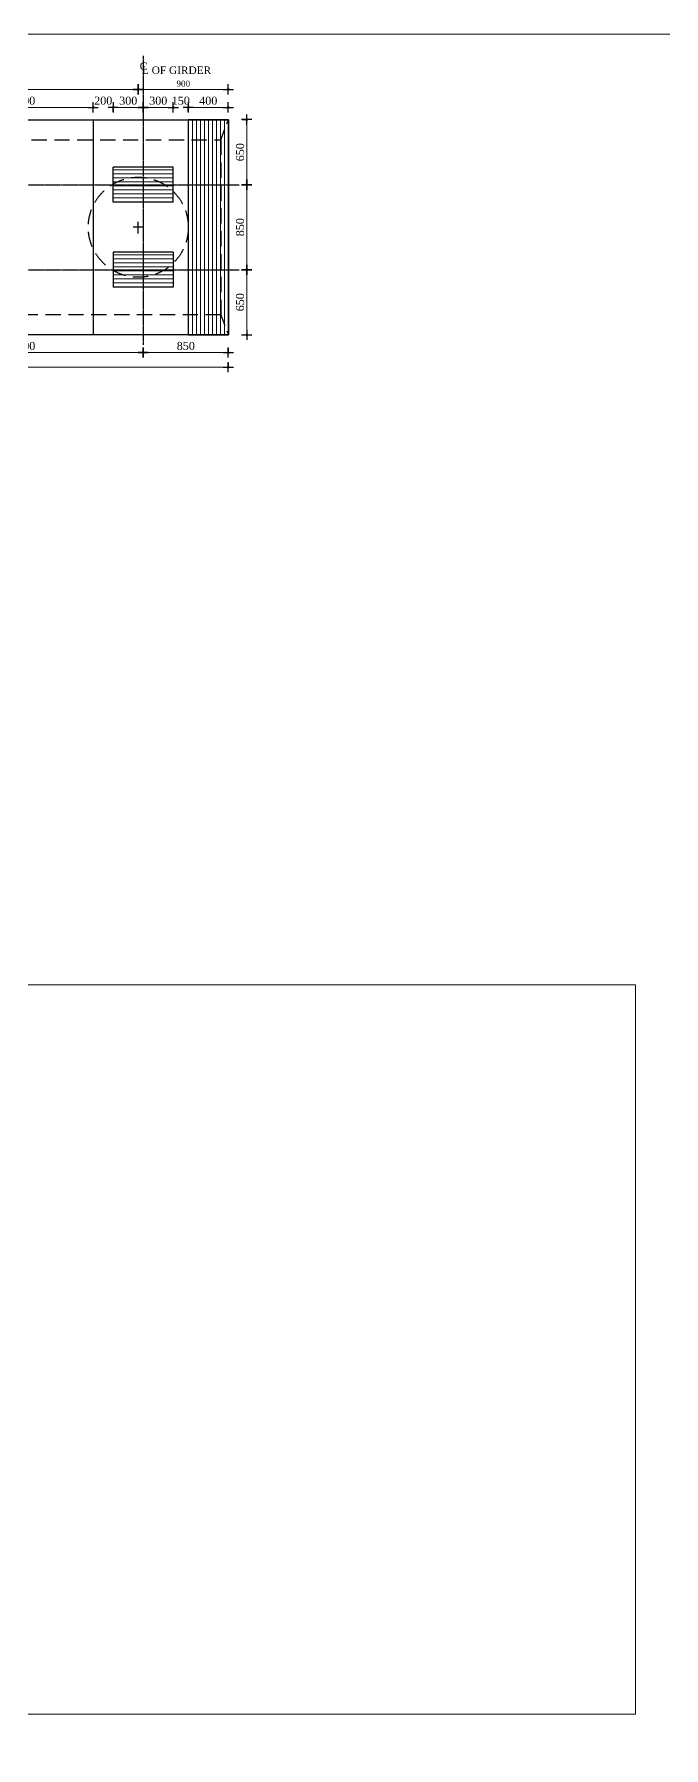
# Model space of a CAD drawing. Header units: millimetres. Extents: x -29779 to 80452, y -13100 to 39577.
# Drawn here: x 63448 to 69740, y 14175 to 31300 of the extents above; entities that cross this region are included whole.
import ezdxf

# ---------------------------------------------------------------- set-up
doc = ezdxf.new("R2010")
doc.units = ezdxf.units.MM
doc.header["$LTSCALE"] = 3
doc.linetypes.add('CENTER', pattern=[50.8, 31.75, -6.35, 6.35, -6.35])
doc.linetypes.add('DASHED', pattern=[19.05, 12.7, -6.35])
for name, color, linetype in [('Center Line', 34, 'Continuous'), ('dim', 4, 'Continuous'), ('Text', 7, 'Continuous')]:
    doc.layers.add(name, color=color, linetype=linetype)
for name, color, linetype, lineweight in [('Dimision', 4, 'Continuous', 13), ('hatch', 253, 'Continuous', 13), ('Pire Line', 11, 'Continuous', 30)]:
    doc.layers.add(name, color=color, linetype=linetype, lineweight=lineweight)
doc.styles.get("Standard").update_dxf_attribs({"font": 'times.ttf'})
doc.dimstyles.new('Copy of ISO-90', dxfattribs={"dimtxt": 90, "dimasz": 0.7, "dimexe": 1, "dimexo": 60, "dimgap": 75, "dimtad": 1, "dimdec": 0, "dimlfac": -1, "dimzin": 1, "dimdsep": 46, "dimtxsty": 'Standard', "dimblk": 'DIM', "dimcen": 60, "dimclrd": 256, "dimclre": 256, "dimclrt": 256, "dimadec": 0, "dimazin": 0, "dimtfac": 1, "dimtdec": 0, "dimtix": 1, "dimtofl": 0, "dimtmove": 0, "dimatfit": 3, "dimldrblk": 'DOT', "dimfxl": 60, "dimfxlon": 1, "dimtolj": 1, "dimlwd": -1, "dimarcsym": 0})

# ---------------------------------------------------------------- blocks, each defined once
blk = doc.blocks.new('DIM')
at = {"layer": 'dim'}
for p, q in [((-101, 0), (101, 0)), ((0, -101), (0, 101))]:
    blk.add_line(p, q, dxfattribs=at)
at = {"layer": 'dim', "const_width": 25.4}
blk.add_lwpolyline([(-13, 0, 1), (13, 0, 1)], format="xyb", close=True, dxfattribs=at)
blk = doc.blocks.new('*D155')
at = {"layer": 'Defpoints', "color": 0, "linetype": 'Continuous', "ltscale": 0.1, "transparency": 16777216}
for p in [(64538, 28229), (65388, 28229), (65388, 28119)]:
    blk.add_point(p, dxfattribs=at)
at = {"layer": 'Dimision', "linetype": 'Continuous', "lineweight": -2, "ltscale": 0.1, "transparency": 16777216}
for p, q in [((64538, 28164), (64538, 28118)), ((65388, 28164), (65388, 28118))]:
    blk.add_line(p, q, dxfattribs=at)
at = {"layer": 'Dimision', "linetype": 'Continuous', "ltscale": 0.1, "transparency": 16777216}
blk.add_line((64539, 28119), (65388, 28119), dxfattribs=at)
at = {"layer": 'Dimision', "linetype": 'Continuous', "ltscale": 0.1, "transparency": 16777216, "xscale": 0.5, "yscale": 0.5, "zscale": 0.5, "rotation": 180}
blk.add_blockref('DIM', (64538, 28119), dxfattribs=at)
at = {"layer": 'Dimision', "linetype": 'Continuous', "ltscale": 0.1, "transparency": 16777216, "xscale": 0.5, "yscale": 0.5, "zscale": 0.5}
blk.add_blockref('DIM', (65388, 28119), dxfattribs=at)
at = {"layer": 'Dimision', "linetype": 'Continuous', "ltscale": 0.1, "transparency": 16777216, "insert": (64963, 28185), "char_height": 80, "attachment_point": 5}
blk.add_mtext('\\A1;850', dxfattribs=at)
blk = doc.blocks.new('_Dot')
at = {"color": 0, "linetype": 'ByBlock', "lineweight": -2}
blk.add_line((-0.5, 0), (-1, 0), dxfattribs=at)
at = {"color": 0, "linetype": 'ByBlock', "const_width": 0.5}
blk.add_lwpolyline([(-0.25, 0, 1), (0.25, 0, 1)], format="xyb", close=True, dxfattribs=at)
blk = doc.blocks.new('*D156')
at = {"layer": 'Defpoints', "color": 0, "linetype": 'Continuous', "ltscale": 0.1, "transparency": 16777216}
for p in [(56488, 28190), (65388, 28190), (65388, 27973)]:
    blk.add_point(p, dxfattribs=at)
at = {"layer": 'Dimision', "linetype": 'Continuous', "lineweight": -2, "ltscale": 0.1, "transparency": 16777216}
for p, q in [((56488, 28018), (56488, 27972)), ((65388, 28018), (65388, 27972))]:
    blk.add_line(p, q, dxfattribs=at)
at = {"layer": 'Dimision', "linetype": 'Continuous', "ltscale": 0.1, "transparency": 16777216}
blk.add_line((56489, 27973), (65388, 27973), dxfattribs=at)
at = {"layer": 'Dimision', "linetype": 'Continuous', "ltscale": 0.1, "transparency": 16777216, "xscale": 0.5, "yscale": 0.5, "zscale": 0.5, "rotation": 180}
blk.add_blockref('DIM', (56488, 27973), dxfattribs=at)
at = {"layer": 'Dimision', "linetype": 'Continuous', "ltscale": 0.1, "transparency": 16777216, "xscale": 0.5, "yscale": 0.5, "zscale": 0.5}
blk.add_blockref('DIM', (65388, 27973), dxfattribs=at)
at = {"layer": 'Dimision', "linetype": 'Continuous', "ltscale": 0.1, "transparency": 16777216, "insert": (60938, 28039), "char_height": 80, "attachment_point": 5}
blk.add_mtext('\\A1;8900', dxfattribs=at)
blk = doc.blocks.new('*D157')
at = {"layer": 'Defpoints', "color": 0, "linetype": 'Continuous', "ltscale": 0.1, "transparency": 16777216}
for p in [(65538, 29797), (65572, 29797), (65532, 28947)]:
    blk.add_point(p, dxfattribs=at)
at = {"layer": 'Dimision', "linetype": 'Continuous', "lineweight": -2, "ltscale": 0.1, "transparency": 16777216}
for p, q in [((65572, 29797), (65573, 29797)), ((65572, 28947), (65573, 28947))]:
    blk.add_line(p, q, dxfattribs=at)
at = {"layer": 'Dimision', "linetype": 'Continuous', "ltscale": 0.1, "transparency": 16777216}
blk.add_line((65572, 28947), (65572, 29796), dxfattribs=at)
at = {"layer": 'Dimision', "linetype": 'Continuous', "ltscale": 0.1, "transparency": 16777216, "xscale": 0.5, "yscale": 0.5, "zscale": 0.5}
for p, rotation in [((65572, 29797), 90), ((65572, 28947), 270)]:
    blk.add_blockref('DIM', p, dxfattribs=dict(at, rotation=rotation))
at = {"layer": 'Dimision', "linetype": 'Continuous', "ltscale": 0.1, "transparency": 16777216, "insert": (65506, 29372), "char_height": 80, "attachment_point": 5, "rotation": 90}
blk.add_mtext('\\A1;850', dxfattribs=at)
blk = doc.blocks.new('*D159')
at = {"layer": 'Defpoints', "color": 0, "linetype": 'Continuous', "ltscale": 0.1, "transparency": 16777216}
for p in [(64488, 30750), (65388, 30463), (64488, 29424)]:
    blk.add_point(p, dxfattribs=at)
at = {"layer": 'Dimision', "linetype": 'Continuous', "lineweight": -2, "ltscale": 0.1, "transparency": 16777216}
for p, q in [((64488, 30705), (64488, 30751)), ((65388, 30705), (65388, 30751))]:
    blk.add_line(p, q, dxfattribs=at)
at = {"layer": 'Dimision', "linetype": 'Continuous', "ltscale": 0.1, "transparency": 16777216}
blk.add_line((65388, 30750), (64489, 30750), dxfattribs=at)
at = {"layer": 'Dimision', "linetype": 'Continuous', "ltscale": 0.1, "transparency": 16777216, "xscale": 0.5, "yscale": 0.5, "zscale": 0.5, "rotation": 180}
blk.add_blockref('DIM', (64488, 30750), dxfattribs=at)
at = {"layer": 'Dimision', "linetype": 'Continuous', "ltscale": 0.1, "transparency": 16777216, "xscale": 0.5, "yscale": 0.5, "zscale": 0.5}
blk.add_blockref('DIM', (65388, 30750), dxfattribs=at)
at = {"layer": 'Dimision', "linetype": 'Continuous', "ltscale": 0.1, "transparency": 16777216, "insert": (64938, 30806), "char_height": 60, "attachment_point": 5}
blk.add_mtext('\\A1;900', dxfattribs=at)
blk = doc.blocks.new('*D161')
at = {"layer": 'Defpoints', "color": 0, "linetype": 'Continuous', "ltscale": 0.1, "transparency": 16777216}
for p in [(65388, 30447), (65572, 30447), (65532, 29797)]:
    blk.add_point(p, dxfattribs=at)
at = {"layer": 'Dimision', "linetype": 'Continuous', "lineweight": -2, "ltscale": 0.1, "transparency": 16777216}
for p, q in [((65527, 30447), (65573, 30447)), ((65572, 29797), (65573, 29797))]:
    blk.add_line(p, q, dxfattribs=at)
at = {"layer": 'Dimision', "linetype": 'Continuous', "ltscale": 0.1, "transparency": 16777216}
blk.add_line((65572, 29797), (65572, 30446), dxfattribs=at)
at = {"layer": 'Dimision', "linetype": 'Continuous', "ltscale": 0.1, "transparency": 16777216, "xscale": 0.5, "yscale": 0.5, "zscale": 0.5}
for p, rotation in [((65572, 30447), 90), ((65572, 29797), 270)]:
    blk.add_blockref('DIM', p, dxfattribs=dict(at, rotation=rotation))
at = {"layer": 'Dimision', "linetype": 'Continuous', "ltscale": 0.1, "transparency": 16777216, "insert": (65506, 30122), "char_height": 80, "attachment_point": 5, "rotation": 90}
blk.add_mtext('\\A1;650', dxfattribs=at)
blk = doc.blocks.new('*D162')
at = {"layer": 'Defpoints', "color": 0, "linetype": 'Continuous', "ltscale": 0.1, "transparency": 16777216}
for p in [(65532, 28947), (65388, 28297), (65572, 28297)]:
    blk.add_point(p, dxfattribs=at)
at = {"layer": 'Dimision', "linetype": 'Continuous', "lineweight": -2, "ltscale": 0.1, "transparency": 16777216}
for p, q in [((65572, 28947), (65573, 28947)), ((65527, 28297), (65573, 28297))]:
    blk.add_line(p, q, dxfattribs=at)
at = {"layer": 'Dimision', "linetype": 'Continuous', "ltscale": 0.1, "transparency": 16777216}
blk.add_line((65572, 28946), (65572, 28297), dxfattribs=at)
at = {"layer": 'Dimision', "linetype": 'Continuous', "ltscale": 0.1, "transparency": 16777216, "xscale": 0.5, "yscale": 0.5, "zscale": 0.5}
for p, rotation in [((65572, 28947), 90), ((65572, 28297), 270)]:
    blk.add_blockref('DIM', p, dxfattribs=dict(at, rotation=rotation))
at = {"layer": 'Dimision', "linetype": 'Continuous', "ltscale": 0.1, "transparency": 16777216, "insert": (65506, 28622), "char_height": 80, "attachment_point": 5, "rotation": 90}
blk.add_mtext('\\A1;650', dxfattribs=at)
blk = doc.blocks.new('*D163')
at = {"layer": 'Defpoints', "color": 0, "linetype": 'Continuous', "ltscale": 0.1, "transparency": 16777216}
for p in [(62138, 28297), (64538, 28297), (64538, 28119)]:
    blk.add_point(p, dxfattribs=at)
at = {"layer": 'Dimision', "linetype": 'Continuous', "lineweight": -2, "ltscale": 0.1, "transparency": 16777216}
for p, q in [((62138, 28164), (62138, 28118)), ((64538, 28164), (64538, 28118))]:
    blk.add_line(p, q, dxfattribs=at)
at = {"layer": 'Dimision', "linetype": 'Continuous', "ltscale": 0.1, "transparency": 16777216}
blk.add_line((62139, 28119), (64538, 28119), dxfattribs=at)
at = {"layer": 'Dimision', "linetype": 'Continuous', "ltscale": 0.1, "transparency": 16777216, "xscale": 0.5, "yscale": 0.5, "zscale": 0.5, "rotation": 180}
blk.add_blockref('DIM', (62138, 28119), dxfattribs=at)
at = {"layer": 'Dimision', "linetype": 'Continuous', "ltscale": 0.1, "transparency": 16777216, "xscale": 0.5, "yscale": 0.5, "zscale": 0.5}
blk.add_blockref('DIM', (64538, 28119), dxfattribs=at)
at = {"layer": 'Dimision', "linetype": 'Continuous', "ltscale": 0.1, "transparency": 16777216, "insert": (63338, 28185), "char_height": 80, "attachment_point": 5}
blk.add_mtext('\\A1;2400', dxfattribs=at)
blk = doc.blocks.new('*D331')
at = {"layer": 'Defpoints', "color": 0, "linetype": 'Continuous', "ltscale": 0.1, "transparency": 16777216}
for p in [(64038, 30570), (64038, 30447), (62638, 29972)]:
    blk.add_point(p, dxfattribs=at)
at = {"layer": 'Dimision', "linetype": 'Continuous', "lineweight": -2, "ltscale": 0.1, "transparency": 16777216}
for p, q in [((62638, 30525), (62638, 30571)), ((64038, 30525), (64038, 30571))]:
    blk.add_line(p, q, dxfattribs=at)
at = {"layer": 'Dimision', "linetype": 'Continuous', "ltscale": 0.1, "transparency": 16777216}
blk.add_line((62639, 30570), (64038, 30570), dxfattribs=at)
at = {"layer": 'Dimision', "linetype": 'Continuous', "ltscale": 0.1, "transparency": 16777216, "xscale": 0.5, "yscale": 0.5, "zscale": 0.5, "rotation": 180}
blk.add_blockref('DIM', (62638, 30570), dxfattribs=at)
at = {"layer": 'Dimision', "linetype": 'Continuous', "ltscale": 0.1, "transparency": 16777216, "xscale": 0.5, "yscale": 0.5, "zscale": 0.5}
blk.add_blockref('DIM', (64038, 30570), dxfattribs=at)
at = {"layer": 'Dimision', "linetype": 'Continuous', "ltscale": 0.1, "transparency": 16777216, "insert": (63338, 30636), "char_height": 80, "attachment_point": 5}
blk.add_mtext('\\A1;1400', dxfattribs=at)
blk = doc.blocks.new('*D332')
at = {"layer": 'Defpoints', "color": 0, "linetype": 'Continuous', "ltscale": 0.1, "transparency": 16777216}
for p in [(64238, 30570), (64038, 30447), (64238, 29972)]:
    blk.add_point(p, dxfattribs=at)
at = {"layer": 'Dimision', "linetype": 'Continuous', "ltscale": 0.1, "transparency": 16777216}
for p, q in [((64038, 30570), (64037, 30570)), ((64239, 30570), (64239, 30570))]:
    blk.add_line(p, q, dxfattribs=at)
at = {"layer": 'Dimision', "linetype": 'Continuous', "lineweight": -2, "ltscale": 0.1, "transparency": 16777216}
for p, q in [((64038, 30525), (64038, 30571)), ((64238, 30525), (64238, 30571))]:
    blk.add_line(p, q, dxfattribs=at)
at = {"layer": 'Dimision', "linetype": 'Continuous', "ltscale": 0.1, "transparency": 16777216, "xscale": 0.5, "yscale": 0.5, "zscale": 0.5}
blk.add_blockref('DIM', (64038, 30570), dxfattribs=at)
at = {"layer": 'Dimision', "linetype": 'Continuous', "ltscale": 0.1, "transparency": 16777216, "xscale": 0.5, "yscale": 0.5, "zscale": 0.5, "rotation": 180}
blk.add_blockref('DIM', (64238, 30570), dxfattribs=at)
at = {"layer": 'Dimision', "linetype": 'Continuous', "ltscale": 0.1, "transparency": 16777216, "insert": (64138, 30636), "char_height": 80, "attachment_point": 5}
blk.add_mtext('\\A1;200', dxfattribs=at)
blk = doc.blocks.new('*D333')
at = {"layer": 'Defpoints', "color": 0, "linetype": 'Continuous', "ltscale": 0.1, "transparency": 16777216}
for p in [(64538, 30570), (64538, 30447), (64238, 29972)]:
    blk.add_point(p, dxfattribs=at)
at = {"layer": 'Dimision', "linetype": 'Continuous', "lineweight": -2, "ltscale": 0.1, "transparency": 16777216}
for p, q in [((64238, 30525), (64238, 30571)), ((64538, 30525), (64538, 30571))]:
    blk.add_line(p, q, dxfattribs=at)
at = {"layer": 'Dimision', "linetype": 'Continuous', "ltscale": 0.1, "transparency": 16777216}
blk.add_line((64239, 30570), (64538, 30570), dxfattribs=at)
at = {"layer": 'Dimision', "linetype": 'Continuous', "ltscale": 0.1, "transparency": 16777216, "xscale": 0.5, "yscale": 0.5, "zscale": 0.5, "rotation": 180}
blk.add_blockref('DIM', (64238, 30570), dxfattribs=at)
at = {"layer": 'Dimision', "linetype": 'Continuous', "ltscale": 0.1, "transparency": 16777216, "xscale": 0.5, "yscale": 0.5, "zscale": 0.5}
blk.add_blockref('DIM', (64538, 30570), dxfattribs=at)
at = {"layer": 'Dimision', "linetype": 'Continuous', "ltscale": 0.1, "transparency": 16777216, "insert": (64388, 30636), "char_height": 80, "attachment_point": 5}
blk.add_mtext('\\A1;300', dxfattribs=at)
blk = doc.blocks.new('*D334')
at = {"layer": 'Defpoints', "color": 0, "linetype": 'Continuous', "ltscale": 0.1, "transparency": 16777216}
for p in [(64838, 30570), (64538, 30447), (64838, 30447)]:
    blk.add_point(p, dxfattribs=at)
at = {"layer": 'Dimision', "linetype": 'Continuous', "lineweight": -2, "ltscale": 0.1, "transparency": 16777216}
for p, q in [((64538, 30525), (64538, 30571)), ((64838, 30525), (64838, 30571))]:
    blk.add_line(p, q, dxfattribs=at)
at = {"layer": 'Dimision', "linetype": 'Continuous', "ltscale": 0.1, "transparency": 16777216}
blk.add_line((64539, 30570), (64838, 30570), dxfattribs=at)
at = {"layer": 'Dimision', "linetype": 'Continuous', "ltscale": 0.1, "transparency": 16777216, "xscale": 0.5, "yscale": 0.5, "zscale": 0.5, "rotation": 180}
blk.add_blockref('DIM', (64538, 30570), dxfattribs=at)
at = {"layer": 'Dimision', "linetype": 'Continuous', "ltscale": 0.1, "transparency": 16777216, "xscale": 0.5, "yscale": 0.5, "zscale": 0.5}
blk.add_blockref('DIM', (64838, 30570), dxfattribs=at)
at = {"layer": 'Dimision', "linetype": 'Continuous', "ltscale": 0.1, "transparency": 16777216, "insert": (64688, 30636), "char_height": 80, "attachment_point": 5}
blk.add_mtext('\\A1;300', dxfattribs=at)
blk = doc.blocks.new('*D335')
at = {"layer": 'Defpoints', "color": 0, "linetype": 'Continuous', "ltscale": 0.1, "transparency": 16777216}
for p in [(64988, 30570), (64838, 30447), (64988, 30447)]:
    blk.add_point(p, dxfattribs=at)
at = {"layer": 'Dimision', "linetype": 'Continuous', "ltscale": 0.1, "transparency": 16777216}
for p, q in [((64838, 30570), (64837, 30570)), ((64989, 30570), (64989, 30570))]:
    blk.add_line(p, q, dxfattribs=at)
at = {"layer": 'Dimision', "linetype": 'Continuous', "lineweight": -2, "ltscale": 0.1, "transparency": 16777216}
for p, q in [((64838, 30525), (64838, 30571)), ((64988, 30525), (64988, 30571))]:
    blk.add_line(p, q, dxfattribs=at)
at = {"layer": 'Dimision', "linetype": 'Continuous', "ltscale": 0.1, "transparency": 16777216, "xscale": 0.5, "yscale": 0.5, "zscale": 0.5}
blk.add_blockref('DIM', (64838, 30570), dxfattribs=at)
at = {"layer": 'Dimision', "linetype": 'Continuous', "ltscale": 0.1, "transparency": 16777216, "xscale": 0.5, "yscale": 0.5, "zscale": 0.5, "rotation": 180}
blk.add_blockref('DIM', (64988, 30570), dxfattribs=at)
at = {"layer": 'Dimision', "linetype": 'Continuous', "ltscale": 0.1, "transparency": 16777216, "insert": (64913, 30636), "char_height": 80, "attachment_point": 5}
blk.add_mtext('\\A1;150', dxfattribs=at)
blk = doc.blocks.new('*D336')
at = {"layer": 'Defpoints', "color": 0, "linetype": 'Continuous', "ltscale": 0.1, "transparency": 16777216}
for p in [(65388, 30570), (64988, 30447), (65388, 30447)]:
    blk.add_point(p, dxfattribs=at)
at = {"layer": 'Dimision', "linetype": 'Continuous', "lineweight": -2, "ltscale": 0.1, "transparency": 16777216}
for p, q in [((64988, 30525), (64988, 30571)), ((65388, 30525), (65388, 30571))]:
    blk.add_line(p, q, dxfattribs=at)
at = {"layer": 'Dimision', "linetype": 'Continuous', "ltscale": 0.1, "transparency": 16777216}
blk.add_line((64989, 30570), (65388, 30570), dxfattribs=at)
at = {"layer": 'Dimision', "linetype": 'Continuous', "ltscale": 0.1, "transparency": 16777216, "xscale": 0.5, "yscale": 0.5, "zscale": 0.5, "rotation": 180}
blk.add_blockref('DIM', (64988, 30570), dxfattribs=at)
at = {"layer": 'Dimision', "linetype": 'Continuous', "ltscale": 0.1, "transparency": 16777216, "xscale": 0.5, "yscale": 0.5, "zscale": 0.5}
blk.add_blockref('DIM', (65388, 30570), dxfattribs=at)
at = {"layer": 'Dimision', "linetype": 'Continuous', "ltscale": 0.1, "transparency": 16777216, "insert": (65188, 30636), "char_height": 80, "attachment_point": 5}
blk.add_mtext('\\A1;400', dxfattribs=at)
blk = doc.blocks.new('*D179')
at = {"layer": 'Defpoints', "color": 0, "linetype": 'Continuous', "ltscale": 0.1, "transparency": 16777216}
for p in [(60938, 30750), (60938, 29424), (64488, 29424)]:
    blk.add_point(p, dxfattribs=at)
at = {"layer": 'Dimision', "linetype": 'Continuous', "lineweight": -2, "ltscale": 0.1, "transparency": 16777216}
for p, q in [((60938, 30705), (60938, 30751)), ((64488, 30705), (64488, 30751))]:
    blk.add_line(p, q, dxfattribs=at)
at = {"layer": 'Dimision', "linetype": 'Continuous', "ltscale": 0.1, "transparency": 16777216}
blk.add_line((64488, 30750), (60939, 30750), dxfattribs=at)
at = {"layer": 'Dimision', "linetype": 'Continuous', "ltscale": 0.1, "transparency": 16777216, "xscale": 0.5, "yscale": 0.5, "zscale": 0.5, "rotation": 180}
blk.add_blockref('DIM', (60938, 30750), dxfattribs=at)
at = {"layer": 'Dimision', "linetype": 'Continuous', "ltscale": 0.1, "transparency": 16777216, "xscale": 0.5, "yscale": 0.5, "zscale": 0.5}
blk.add_blockref('DIM', (64488, 30750), dxfattribs=at)
at = {"layer": 'Dimision', "linetype": 'Continuous', "ltscale": 0.1, "transparency": 16777216, "insert": (62713, 30816), "char_height": 80, "attachment_point": 5}
blk.add_mtext('\\A1;3550', dxfattribs=at)

msp = doc.modelspace()

# ---------------------------------------------------------------- hatches: boundary and pattern name
at = {"layer": 'hatch', "ltscale": 10}
h = msp.add_hatch(dxfattribs=at)
h.set_pattern_fill('_USER', color=256, scale=40, angle=90, style=0, pattern_type=0)
h.set_pattern_definition([(90, (57470.934, 21390.08), (-40, 2e-15), [])])
h.paths.add_polyline_path([(64988.28, 30221.76), (65313.28, 30221.76), (65313.28, 29846.76), (64988.28, 29846.76)])
h.paths.add_polyline_path([(64988.28, 30446.76), (65388.28, 30446.76), (65388.28, 30296.76), (65313.28, 30221.76), (64988.28, 30221.76)])
h.paths.add_polyline_path([(65313.28, 30221.76), (65388.28, 30296.76), (65388.28, 29846.76), (65313.28, 29846.76)])
h.paths.add_polyline_path([(64988.28, 29846.76), (65313.28, 29846.76), (65313.28, 28896.76), (64988.28, 28896.76)])
h.paths.add_polyline_path([(65313.28, 29846.76), (65388.28, 29846.76), (65388.28, 28896.76), (65313.28, 28896.76)])
h.paths.add_polyline_path([(64988.28, 28896.76), (65313.28, 28896.76), (65313.28, 28521.76), (64988.28, 28521.76)])
h.paths.add_polyline_path([(65313.28, 28896.76), (65388.28, 28896.76), (65388.28, 28446.76), (65313.28, 28521.76)])
h.paths.add_polyline_path([(64988.28, 28521.76), (65313.28, 28521.76), (65388.28, 28446.76), (65354.1, 28296.76), (64954.1, 28296.76)])
h = msp.add_hatch(dxfattribs=at)
h.set_pattern_fill('_USER', color=256, scale=40, style=0, pattern_type=0)
h.set_pattern_definition([(0, (150485.124, -172173.503), (0, 40), [])])
h.paths.add_polyline_path([(64838.28, 29621.76), (64838.28, 29971.76), (64238.28, 29971.76), (64238.28, 29621.76)])
h = msp.add_hatch(dxfattribs=at)
h.set_pattern_fill('_USER', color=256, scale=40, style=0, pattern_type=0)
h.set_pattern_definition([(0, (150485.124, -173023.503), (0, 40), [])])
h.paths.add_polyline_path([(64838.28, 28771.76), (64838.28, 29121.76), (64238.28, 29121.76), (64238.28, 28771.76)])

# ---------------------------------------------------------------- linework, layer by layer
at = {"layer": 'Center Line'}
for p, q in [((64540.78, 29371.76), (64435.78, 29371.76)), ((64488.28, 29309.26), (64488.28, 29424.26))]:
    msp.add_line(p, q, dxfattribs=at)
at = {"layer": 'Center Line', "linetype": 'CENTER', "ltscale": 0.15}
for points in [[(64538.28, 31086.24), (64538.28, 28197.12)], [(55919.94, 29796.76), (65497.21, 29796.76)], [(55919.94, 28946.76), (65497.21, 28946.76)]]:
    msp.add_lwpolyline(points, dxfattribs=at)
at = {"layer": 'Dimision', "linetype": 'Continuous', "ltscale": 0.1}
for points in [[(21581.98, -2319.84), (80452.5, -2319.84), (80452.5, 31300.4), (21581.98, 31300.4)], [(52420.37, 14511.36), (69457.4, 14511.36), (69457.4, 21799.27), (52420.37, 21799.27)]]:
    msp.add_lwpolyline(points, close=True, dxfattribs=at)
at = {"layer": 'Pire Line', "ltscale": 5}
for p, q in [((56488.28, 30446.76), (65388.28, 30446.76)), ((65388.28, 30446.76), (65388.28, 28296.76)), ((64238.28, 29621.76), (64238.28, 29971.76)), ((64838.28, 29971.76), (64238.28, 29971.76)), ((64838.28, 29621.76), (64838.28, 29971.76)), ((64838.28, 29621.76), (64238.28, 29621.76)), ((64238.28, 29121.76), (64238.28, 28771.76)), ((64838.28, 29121.76), (64238.28, 29121.76)), ((64838.28, 29121.76), (64838.28, 28771.76)), ((64838.28, 28771.76), (64238.28, 28771.76)), ((65388.28, 28296.76), (56488.28, 28296.76))]:
    msp.add_line(p, q, dxfattribs=at)
at = {"layer": 'Pire Line', "linetype": 'DASHED', "ltscale": 4}
for p, q in [((56563.28, 30246.76), (65313.28, 30246.76)), ((65313.28, 30246.76), (65313.28, 28496.76)), ((65313.28, 28496.76), (56563.28, 28496.76))]:
    msp.add_line(p, q, dxfattribs=at)
at = {"layer": 'Pire Line', "ltscale": 5}
msp.add_lwpolyline([(64038.28, 30446.76), (64038.28, 28296.76)], dxfattribs=at)
msp.add_lwpolyline([(65388.28, 30446.76), (64988.28, 30446.76), (64988.28, 28296.76), (65388.28, 28296.76)], close=True, dxfattribs=at)
at = {"layer": 'Pire Line', "linetype": 'DASHED', "ltscale": 3}
for points in [[(65313.28, 30246.76), (65388.28, 30446.76)], [(65313.28, 28496.76), (65388.28, 28296.76)]]:
    msp.add_lwpolyline(points, dxfattribs=at)
at = {"layer": 'Pire Line', "linetype": 'DASHED', "ltscale": 4}
msp.add_circle((64488.28, 29371.76), 500, dxfattribs=at)

# ---------------------------------------------------------------- texts
at = {"layer": 'Text', "ltscale": 10, "char_height": 75, "width": 8235.4588, "attachment_point": 1}
for s, insert in [('C', (64502.4, 31018.25)), ('L OF GIRDER', (64524.5, 30978.91))]:
    msp.add_mtext(s, dxfattribs=dict(at, insert=insert))

# ---------------------------------------------------------------- dimensions: what is measured, and where the dimension line sits
at = {"layer": 'Dimision', "linetype": 'Continuous', "ltscale": 0.1}
for base, p1, p2, angle, override, picture, middle in [((60938.28, 30750.33), (64488.28, 29424.26), (60938.28, 29424.26), 180, {"dimtxt": 80, "dimasz": 0.5, "dimgap": 25, "dimfxl": 45}, '*D179', (62713.28, 30816.02)), ((64488.28, 30750.33), (65388.28, 30463.5), (64488.28, 29424.26), 180, {"dimtxt": 60, "dimasz": 0.5, "dimgap": 25, "dimfxl": 45}, '*D159', (64938.28, 30805.93)), ((64038.28, 30569.86), (62638.28, 29971.76), (64038.28, 30446.76), 180, {"dimtxt": 80, "dimasz": 0.5, "dimgap": 25, "dimfxl": 45}, '*D331', (63338.28, 30635.56)), ((64238.28, 30569.86), (64038.28, 30446.76), (64238.28, 29971.76), 180, {"dimtxt": 80, "dimasz": 0.5, "dimgap": 25, "dimfxl": 45}, '*D332', (64138.28, 30635.56)), ((64538.28, 30569.86), (64238.28, 29971.76), (64538.28, 30446.76), 180, {"dimtxt": 80, "dimasz": 0.5, "dimgap": 25, "dimfxl": 45}, '*D333', (64388.28, 30635.56)), ((64838.28, 30569.86), (64538.28, 30446.76), (64838.28, 30446.76), 180, {"dimtxt": 80, "dimasz": 0.5, "dimgap": 25, "dimfxl": 45}, '*D334', (64688.28, 30635.56)), ((64988.28, 30569.86), (64838.28, 30446.76), (64988.28, 30446.76), 180, {"dimtxt": 80, "dimasz": 0.5, "dimgap": 25, "dimfxl": 45}, '*D335', (64913.28, 30635.56)), ((65388.28, 30569.86), (64988.28, 30446.76), (65388.28, 30446.76), 180, {"dimtxt": 80, "dimasz": 0.5, "dimgap": 25, "dimfxl": 45}, '*D336', (65188.28, 30635.56)), ((65571.94, 30446.76), (65531.5, 29796.76), (65388.28, 30446.76), 90, {"dimtxt": 80, "dimasz": 0.5, "dimgap": 25, "dimfxl": 45}, '*D161', (65506.25, 30121.76)), ((65571.94, 29796.76), (65531.5, 28946.76), (65537.56, 29796.76), 90, {"dimtxt": 80, "dimasz": 0.5, "dimgap": 25, "dimfxl": 45}, '*D157', (65506.25, 29371.76)), ((65571.94, 28296.76), (65531.5, 28946.76), (65388.28, 28296.76), 270, {"dimtxt": 80, "dimasz": 0.5, "dimgap": 25, "dimfxl": 45}, '*D162', (65506.25, 28621.76))]:
    dim = msp.add_linear_dim(base=base, p1=p1, p2=p2, angle=angle, dimstyle='Copy of ISO-90', override=override, dxfattribs=at)
    dim.commit()
    dim.dimension.update_dxf_attribs({"geometry": picture, "text_midpoint": middle})
for base, p1, p2, picture, middle in [((64538.28, 28118.85), (62138.28, 28296.76), (64538.28, 28296.76), '*D163', (63338.28, 28184.54)), ((65388.28, 27973.43), (56488.28, 28189.7), (65388.28, 28189.7), '*D156', (60938.28, 28039.24)), ((65388.28, 28118.85), (64538.28, 28229.1), (65388.28, 28229.1), '*D155', (64963.28, 28184.54))]:
    dim = msp.add_linear_dim(base=base, p1=p1, p2=p2, dimstyle='Copy of ISO-90', override={"dimtxt": 80, "dimasz": 0.5, "dimgap": 25, "dimfxl": 45}, dxfattribs=at)
    dim.commit()
    dim.dimension.update_dxf_attribs({"geometry": picture, "text_midpoint": middle})

doc.saveas('drawing.dxf')
